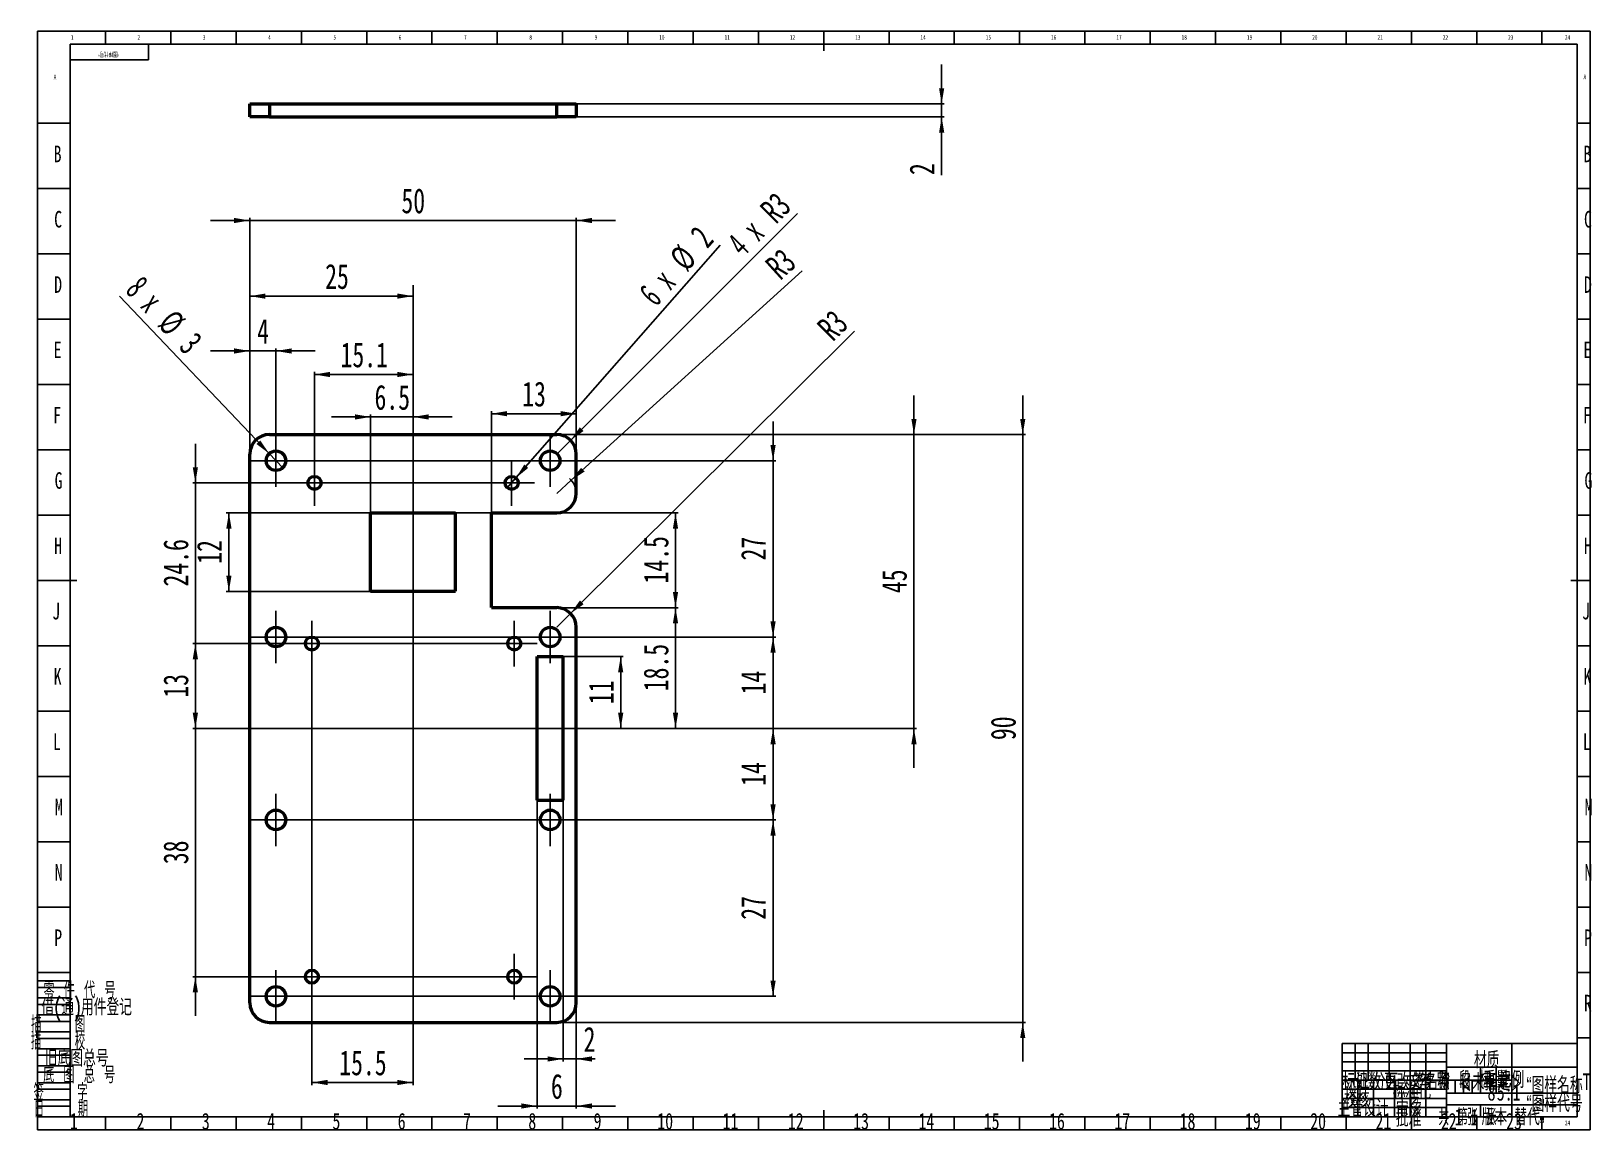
# Model space of a CAD drawing. Header units: millimetres. Extents: x -5 to 1190, y 0 to 841.
import ezdxf

# ---------------------------------------------------------------- set-up
doc = ezdxf.new("R2010")
doc.units = ezdxf.units.MM
for name, color, linetype in [('10', 7, 'Continuous'), ('5', 7, 'Continuous'), ('9', 7, 'Continuous'), ('SLD-0', 7, 'Continuous')]:
    doc.layers.add(name, color=color, linetype=linetype)
doc.styles.add('SLDTEXTSTYLE0', font='TXT', dxfattribs={"width": 0.7, "bigfont": 'bigfont'})
doc.styles.add('SLDTEXTSTYLE1', font='TXT', dxfattribs={"width": 0.6, "bigfont": 'bigfont'})
doc.styles.add('SLDTEXTSTYLE2', font='TXT', dxfattribs={"width": 0.614286, "bigfont": 'bigfont'})
doc.styles.add('SLDTEXTSTYLE3', font='TXT', dxfattribs={"width": 0.62, "bigfont": 'bigfont'})
doc.styles.add('SLDTEXTSTYLE4', font='TXT', dxfattribs={"width": 0.566667, "bigfont": 'bigfont'})
doc.styles.add('SLDTEXTSTYLE5', font='TXT', dxfattribs={"width": 0.7})
doc.styles.add('SLDTEXTSTYLE6', font='TXT', dxfattribs={"width": 0.633333})
doc.dimstyles.new('SLDDIMSTYLE0', dxfattribs={"dimtxt": 20.315039, "dimasz": 12, "dimexe": 0, "dimexo": 0.0625, "dimgap": 5.07876, "dimtad": 2, "dimdec": 1, "dimlfac": 0.2, "dimrnd": 1e-09, "dimzin": 12, "dimdsep": 46, "dimtxsty": 'SLDTEXTSTYLE5', "dimsah": 1, "dimcen": 0.09, "dimadec": 0, "dimazin": 3, "dimtfac": 1, "dimtdec": 1, "dimtmove": 0, "dimatfit": 0, "dimfxl": 0, "dimfrac": 2, "dimtolj": 1, "dimtzin": 12, "dimarcsym": 0})
doc.dimstyles.new('SLDDIMSTYLE1', dxfattribs={"dimtxt": 20.315039, "dimasz": 12, "dimexe": 0, "dimexo": 0.0625, "dimgap": 5.07876, "dimtad": 2, "dimdec": 1, "dimlfac": 0.2, "dimrnd": 1e-09, "dimzin": 12, "dimdsep": 46, "dimtxsty": 'SLDTEXTSTYLE5', "dimsah": 1, "dimcen": 0.09, "dimadec": 0, "dimazin": 3, "dimtfac": 1, "dimtdec": 1, "dimtofl": 0, "dimtmove": 0, "dimatfit": 3, "dimfxl": 0, "dimfrac": 2, "dimtolj": 1, "dimtzin": 12, "dimarcsym": 0})
doc.dimstyles.new('SLDDIMSTYLE2', dxfattribs={"dimtxt": 20.315039, "dimasz": 12, "dimexe": 0, "dimexo": 0.0625, "dimgap": 5.07876, "dimtad": 2, "dimdec": 1, "dimlfac": 0.2, "dimrnd": 1e-09, "dimzin": 12, "dimdsep": 46, "dimtxsty": 'SLDTEXTSTYLE5', "dimsah": 1, "dimcen": 0, "dimadec": 0, "dimazin": 3, "dimtfac": 1, "dimtdec": 1, "dimtofl": 0, "dimtmove": 0, "dimatfit": 3, "dimfxl": 0, "dimfrac": 2, "dimtolj": 1, "dimtzin": 12, "dimarcsym": 0})
doc.dimstyles.new('SLDDIMSTYLE3', dxfattribs={"dimtxt": 20.315039, "dimasz": 12, "dimexe": 0, "dimexo": 0.0625, "dimgap": 5.07876, "dimtad": 2, "dimdec": 1, "dimlfac": 0.2, "dimrnd": 1e-09, "dimzin": 12, "dimdsep": 46, "dimtxsty": 'SLDTEXTSTYLE5', "dimsah": 1, "dimcen": 0, "dimadec": 0, "dimazin": 3, "dimtfac": 1, "dimtdec": 1, "dimtofl": 0, "dimtmove": 0, "dimatfit": 3, "dimfxl": 0, "dimfrac": 2, "dimtolj": 1, "dimtzin": 12, "dimarcsym": 0})
doc.dimstyles.new('SLDDIMSTYLE4', dxfattribs={"dimtxt": 20.315039, "dimasz": 12, "dimexe": 0, "dimexo": 0.0625, "dimgap": 5.07876, "dimtad": 2, "dimdec": 1, "dimlfac": 0.2, "dimrnd": 1e-09, "dimzin": 12, "dimdsep": 46, "dimtxsty": 'SLDTEXTSTYLE5', "dimblk1": 'NONE', "dimsah": 1, "dimcen": 0, "dimadec": 0, "dimazin": 3, "dimtfac": 1, "dimtdec": 1, "dimtmove": 0, "dimatfit": 3, "dimldrblk": 'NONE', "dimfxl": 0, "dimfrac": 2, "dimtolj": 1, "dimtzin": 12, "dimarcsym": 0})

# ---------------------------------------------------------------- blocks, each defined once
blk = doc.blocks.new('SW_NOTE_0')
at = {"layer": '10', "color": 0, "char_height": 12.7, "attachment_point": 2, "style": 'SLDTEXTSTYLE0'}
for s, insert in [('材质', (16.7, 16.4)), ('<未指定>', (19.9, -0.6))]:
    blk.add_mtext(s, dxfattribs=dict(at, insert=insert))
blk = doc.blocks.new('SW_NOTE_0_1')
at = {"layer": '10', "color": 0, "char_height": 12.7, "attachment_point": 2, "style": 'SLDTEXTSTYLE0'}
for s, insert in [('“图样代号', (36.1, 16.4)), ('”', (26.5, -0.6))]:
    blk.add_mtext(s, dxfattribs=dict(at, insert=insert))
blk = doc.blocks.new('SW_NOTE_0_2')
at = {"layer": '10', "color": 0, "char_height": 12.7, "attachment_point": 2, "style": 'SLDTEXTSTYLE0'}
for s, insert in [('“图样名称', (36.1, 16.4)), ('”', (26.5, -0.6))]:
    blk.add_mtext(s, dxfattribs=dict(at, insert=insert))
blk = doc.blocks.new('_D')
at = {"layer": '10'}
for p, q in [((255, 545.7), (225, 545.7)), ((255, 472.2), (255, 547.7)), ((255, 545.7), (287.5, 545.7)), ((287.5, 545.7), (317.5, 545.7))]:
    blk.add_line(p, q, dxfattribs=at)
for points in [[(255, 545.7), (243, 547.7), (243, 543.7)], [(287.5, 545.7), (299.5, 543.7), (299.5, 547.7)]]:
    blk.add_solid(points, dxfattribs=at)
at = {"layer": '10', "insert": (258, 570.3), "char_height": 19.05, "attachment_point": 1, "style": 'SLDTEXTSTYLE5'}
blk.add_mtext('6.5', dxfattribs=at)
blk = doc.blocks.new('_D_1')
at = {"layer": '10'}
for p, q in [((162.5, 517.2), (162.5, 640.2)), ((162.5, 638.2), (287.5, 638.2))]:
    blk.add_line(p, q, dxfattribs=at)
for points in [[(162.5, 638.2), (174.5, 636.2), (174.5, 640.2)], [(287.5, 638.2), (275.5, 640.2), (275.5, 636.2)]]:
    blk.add_solid(points, dxfattribs=at)
at = {"layer": '10', "insert": (220.2, 662.8), "char_height": 19.05, "attachment_point": 1, "style": 'SLDTEXTSTYLE5'}
blk.add_mtext('25', dxfattribs=at)
blk = doc.blocks.new('_D_2')
at = {"layer": '10'}
for p, q in [((671.1, 532.2), (671.1, 562.2)), ((397.5, 532.2), (673.1, 532.2)), ((671.1, 307.2), (671.1, 532.2)), ((457.6, 307.2), (673.1, 307.2)), ((671.1, 307.2), (671.1, 277.2))]:
    blk.add_line(p, q, dxfattribs=at)
for points in [[(671.1, 532.2), (673.1, 544.2), (669.1, 544.2)], [(671.1, 307.2), (669.1, 295.2), (673.1, 295.2)]]:
    blk.add_solid(points, dxfattribs=at)
at = {"layer": '10', "insert": (646.5, 410.8), "char_height": 19.05, "attachment_point": 1, "rotation": 90, "style": 'SLDTEXTSTYLE5'}
blk.add_mtext('45', dxfattribs=at)
blk = doc.blocks.new('_D_3')
at = {"layer": '10'}
for p, q in [((402.5, 362.2), (448.5, 362.2)), ((446.5, 362.2), (446.5, 307.2))]:
    blk.add_line(p, q, dxfattribs=at)
for points in [[(446.5, 362.2), (444.5, 350.2), (448.5, 350.2)], [(446.5, 307.2), (448.5, 319.2), (444.5, 319.2)]]:
    blk.add_solid(points, dxfattribs=at)
at = {"layer": '10', "insert": (422, 325.8), "char_height": 19.05, "attachment_point": 1, "rotation": 90, "style": 'SLDTEXTSTYLE5'}
blk.add_mtext('11', dxfattribs=at)
blk = doc.blocks.new('_D_4')
at = {"layer": '10'}
for p, q in [((212, 512.7), (212, 580.2)), ((212, 578.2), (287.5, 578.2))]:
    blk.add_line(p, q, dxfattribs=at)
for points in [[(212, 578.2), (224, 576.2), (224, 580.2)], [(287.5, 578.2), (275.5, 580.2), (275.5, 576.2)]]:
    blk.add_solid(points, dxfattribs=at)
at = {"layer": '10', "insert": (232, 602.8), "char_height": 19.05, "attachment_point": 1, "style": 'SLDTEXTSTYLE5'}
blk.add_mtext('15.1', dxfattribs=at)
blk = doc.blocks.new('_D_5')
at = {"layer": '10'}
for p, q in [((210, 372.2), (210, 34.2)), ((287.5, 55.6), (287.5, 34.2)), ((210, 36.2), (287.5, 36.2))]:
    blk.add_line(p, q, dxfattribs=at)
for points in [[(210, 36.2), (222, 34.2), (222, 38.2)], [(287.5, 36.2), (275.5, 38.2), (275.5, 34.2)]]:
    blk.add_solid(points, dxfattribs=at)
at = {"layer": '10', "insert": (231, 60.8), "char_height": 19.05, "attachment_point": 1, "style": 'SLDTEXTSTYLE5'}
blk.add_mtext('15.5', dxfattribs=at)
blk = doc.blocks.new('_D_6')
at = {"layer": '10'}
for p, q in [((365, 372.2), (118.8, 372.2)), ((120.8, 372.2), (120.8, 307.2)), ((130.6, 307.2), (118.8, 307.2))]:
    blk.add_line(p, q, dxfattribs=at)
for points in [[(120.8, 372.2), (118.8, 360.2), (122.8, 360.2)], [(120.8, 307.2), (122.8, 319.2), (118.8, 319.2)]]:
    blk.add_solid(points, dxfattribs=at)
at = {"layer": '10', "insert": (96.3, 330.8), "char_height": 19.05, "attachment_point": 1, "rotation": 90, "style": 'SLDTEXTSTYLE5'}
blk.add_mtext('13', dxfattribs=at)
blk = doc.blocks.new('_D_7')
at = {"layer": '10'}
for p, q in [((120.8, 307.2), (120.8, 337.2)), ((130.6, 307.2), (118.8, 307.2)), ((120.8, 117.2), (120.8, 307.2)), ((365, 117.2), (118.8, 117.2)), ((120.8, 117.2), (120.8, 87.2))]:
    blk.add_line(p, q, dxfattribs=at)
for points in [[(120.8, 307.2), (122.8, 319.2), (118.8, 319.2)], [(120.8, 117.2), (118.8, 105.2), (122.8, 105.2)]]:
    blk.add_solid(points, dxfattribs=at)
at = {"layer": '10', "insert": (96.3, 203.3), "char_height": 19.05, "attachment_point": 1, "rotation": 90, "style": 'SLDTEXTSTYLE5'}
blk.add_mtext('38', dxfattribs=at)
blk = doc.blocks.new('_D_8')
at = {"layer": '10'}
for p, q in [((563.2, 377.2), (563.2, 407.2)), ((182.5, 377.2), (565.2, 377.2)), ((563.2, 377.2), (563.2, 307.2)), ((457.6, 307.2), (565.2, 307.2)), ((563.2, 307.2), (563.2, 277.2))]:
    blk.add_line(p, q, dxfattribs=at)
for points in [[(563.2, 377.2), (565.2, 389.2), (561.2, 389.2)], [(563.2, 307.2), (561.2, 295.2), (565.2, 295.2)]]:
    blk.add_solid(points, dxfattribs=at)
at = {"layer": '10', "insert": (538.6, 333.3), "char_height": 19.05, "attachment_point": 1, "rotation": 90, "style": 'SLDTEXTSTYLE5'}
blk.add_mtext('14', dxfattribs=at)
blk = doc.blocks.new('_D_9')
at = {"layer": '10'}
for p, q in [((457.6, 307.2), (565.2, 307.2)), ((563.2, 237.2), (563.2, 307.2)), ((182.5, 237.2), (565.2, 237.2))]:
    blk.add_line(p, q, dxfattribs=at)
for points in [[(563.2, 307.2), (561.2, 295.2), (565.2, 295.2)], [(563.2, 237.2), (565.2, 249.2), (561.2, 249.2)]]:
    blk.add_solid(points, dxfattribs=at)
at = {"layer": '10', "insert": (538.6, 263.3), "char_height": 19.05, "attachment_point": 1, "rotation": 90, "style": 'SLDTEXTSTYLE5'}
blk.add_mtext('14', dxfattribs=at)
blk = doc.blocks.new('_D_10')
at = {"layer": '10'}
for p, q in [((397.5, 399.7), (490.5, 399.7)), ((488.5, 307.2), (488.5, 399.7)), ((457.6, 307.2), (490.5, 307.2))]:
    blk.add_line(p, q, dxfattribs=at)
for points in [[(488.5, 399.7), (486.5, 387.7), (490.5, 387.7)], [(488.5, 307.2), (490.5, 319.2), (486.5, 319.2)]]:
    blk.add_solid(points, dxfattribs=at)
at = {"layer": '10', "insert": (464, 335.7), "char_height": 19.05, "attachment_point": 1, "rotation": 90, "style": 'SLDTEXTSTYLE5'}
blk.add_mtext('18.5', dxfattribs=at)
blk = doc.blocks.new('_D_11')
at = {"layer": '10'}
for p, q in [((162.5, 517.2), (162.5, 598.2)), ((182.5, 512.2), (182.5, 598.2)), ((162.5, 596.2), (132.5, 596.2)), ((162.5, 596.2), (182.5, 596.2)), ((182.5, 596.2), (212.5, 596.2))]:
    blk.add_line(p, q, dxfattribs=at)
for points in [[(162.5, 596.2), (150.5, 598.2), (150.5, 594.2)], [(182.5, 596.2), (194.5, 594.2), (194.5, 598.2)]]:
    blk.add_solid(points, dxfattribs=at)
at = {"layer": '10', "insert": (168.1, 620.8), "char_height": 19.1, "attachment_point": 1, "style": 'SLDTEXTSTYLE5'}
blk.add_mtext('4', dxfattribs=at)
blk = doc.blocks.new('_D_12')
at = {"layer": '10'}
for p, q in [((402.5, 252.2), (402.5, 52.2)), ((412.5, 97.2), (412.5, 52.2)), ((402.5, 54.2), (372.5, 54.2)), ((412.5, 54.2), (402.5, 54.2)), ((412.5, 54.2), (427, 54.2))]:
    blk.add_line(p, q, dxfattribs=at)
for points in [[(402.5, 54.2), (390.5, 56.2), (390.5, 52.2)], [(412.5, 54.2), (424.5, 52.2), (424.5, 56.2)]]:
    blk.add_solid(points, dxfattribs=at)
at = {"layer": '10', "insert": (418.1, 78.8), "char_height": 19.1, "attachment_point": 1, "style": 'SLDTEXTSTYLE5'}
blk.add_mtext('2', dxfattribs=at)
blk = doc.blocks.new('_D_13')
at = {"layer": '10'}
for q in [(581.8, 701.5), (397.5, 517.2)]:
    blk.add_line((408.1, 527.8), q, dxfattribs=at)
blk.add_solid([(408.1, 527.8), (418, 534.9), (415.2, 537.7)], dxfattribs=at)
at = {"layer": '10', "char_height": 19.05, "attachment_point": 1, "rotation": 45}
for s, insert, style in [('R3', (551.9, 706.3), 'SLDTEXTSTYLE5'), ('4 x', (526.7, 681.1), 'SLDTEXTSTYLE6')]:
    blk.add_mtext(s, dxfattribs=dict(at, insert=insert, style=style))
blk = doc.blocks.new('_D_14')
at = {"layer": '10'}
for p, q in [((382.5, 252.2), (382.5, 16.2)), ((412.5, 97.2), (412.5, 16.2)), ((382.5, 18.2), (352.5, 18.2)), ((382.5, 18.2), (412.5, 18.2)), ((412.5, 18.2), (442.5, 18.2))]:
    blk.add_line(p, q, dxfattribs=at)
for points in [[(382.5, 18.2), (370.5, 20.2), (370.5, 16.2)], [(412.5, 18.2), (424.5, 16.2), (424.5, 20.2)]]:
    blk.add_solid(points, dxfattribs=at)
at = {"layer": '10', "insert": (393.1, 42.8), "char_height": 19.1, "attachment_point": 1, "style": 'SLDTEXTSTYLE5'}
blk.add_mtext('6', dxfattribs=at)
blk = doc.blocks.new('_D_15')
at = {"layer": '10'}
for p, q in [((563.2, 512.2), (563.2, 542.2)), ((202.5, 512.2), (565.2, 512.2)), ((563.2, 377.2), (563.2, 512.2)), ((412.5, 377.2), (565.2, 377.2)), ((563.2, 377.2), (563.2, 347.2))]:
    blk.add_line(p, q, dxfattribs=at)
for points in [[(563.2, 512.2), (565.2, 524.2), (561.2, 524.2)], [(563.2, 377.2), (561.2, 365.2), (565.2, 365.2)]]:
    blk.add_solid(points, dxfattribs=at)
at = {"layer": '10', "insert": (538.6, 435.8), "char_height": 19.05, "attachment_point": 1, "rotation": 90, "style": 'SLDTEXTSTYLE5'}
blk.add_mtext('27', dxfattribs=at)
blk = doc.blocks.new('_D_16')
at = {"layer": '10'}
for p, q in [((120.8, 495.2), (120.8, 525.2)), ((345.5, 495.2), (118.8, 495.2)), ((120.8, 372.2), (120.8, 495.2)), ((347.5, 372.2), (118.8, 372.2)), ((120.8, 372.2), (120.8, 342.2))]:
    blk.add_line(p, q, dxfattribs=at)
for points in [[(120.8, 495.2), (122.8, 507.2), (118.8, 507.2)], [(120.8, 372.2), (118.8, 360.2), (122.8, 360.2)]]:
    blk.add_solid(points, dxfattribs=at)
at = {"layer": '10', "insert": (96.3, 415.9), "char_height": 19.05, "attachment_point": 1, "rotation": 90, "style": 'SLDTEXTSTYLE5'}
blk.add_mtext('24.6', dxfattribs=at)
blk = doc.blocks.new('_D_17')
at = {"layer": '10'}
for p, q in [((202.5, 237.2), (565.2, 237.2)), ((563.2, 102.2), (563.2, 237.2)), ((202.5, 102.2), (565.2, 102.2))]:
    blk.add_line(p, q, dxfattribs=at)
for points in [[(563.2, 237.2), (561.2, 225.2), (565.2, 225.2)], [(563.2, 102.2), (565.2, 114.2), (561.2, 114.2)]]:
    blk.add_solid(points, dxfattribs=at)
at = {"layer": '10', "insert": (538.6, 160.8), "char_height": 19.05, "attachment_point": 1, "rotation": 90, "style": 'SLDTEXTSTYLE5'}
blk.add_mtext('27', dxfattribs=at)
blk = doc.blocks.new('_D_18')
at = {"layer": '10'}
for p, q in [((754.4, 532.2), (754.4, 562.2)), ((397.5, 532.2), (756.4, 532.2)), ((754.4, 532.2), (754.4, 82.2)), ((397.5, 82.2), (756.4, 82.2)), ((754.4, 82.2), (754.4, 52.2))]:
    blk.add_line(p, q, dxfattribs=at)
for points in [[(754.4, 532.2), (756.4, 544.2), (752.4, 544.2)], [(754.4, 82.2), (752.4, 70.2), (756.4, 70.2)]]:
    blk.add_solid(points, dxfattribs=at)
at = {"layer": '10', "insert": (729.9, 298.3), "char_height": 19.05, "attachment_point": 1, "rotation": 90, "style": 'SLDTEXTSTYLE5'}
blk.add_mtext('90', dxfattribs=at)
blk = doc.blocks.new('_D_19')
at = {"layer": '10'}
for p, q in [((162.5, 696.1), (132.5, 696.1)), ((162.5, 517.2), (162.5, 698.1)), ((162.5, 696.1), (412.5, 696.1)), ((412.5, 517.2), (412.5, 698.1)), ((412.5, 696.1), (442.5, 696.1))]:
    blk.add_line(p, q, dxfattribs=at)
for points in [[(162.5, 696.1), (150.5, 698.1), (150.5, 694.1)], [(412.5, 696.1), (424.5, 694.1), (424.5, 698.1)]]:
    blk.add_solid(points, dxfattribs=at)
at = {"layer": '10', "insert": (278.6, 720.7), "char_height": 19.05, "attachment_point": 1, "style": 'SLDTEXTSTYLE5'}
blk.add_mtext('50', dxfattribs=at)
blk = doc.blocks.new('_D_20')
at = {"layer": '10'}
for p, q in [((347.5, 472.2), (347.5, 550.2)), ((412.5, 517.2), (412.5, 550.2)), ((347.5, 548.2), (412.5, 548.2))]:
    blk.add_line(p, q, dxfattribs=at)
for points in [[(347.5, 548.2), (359.5, 546.2), (359.5, 550.2)], [(412.5, 548.2), (400.5, 550.2), (400.5, 546.2)]]:
    blk.add_solid(points, dxfattribs=at)
at = {"layer": '10', "insert": (371.1, 572.8), "char_height": 19.05, "attachment_point": 1, "style": 'SLDTEXTSTYLE5'}
blk.add_mtext('13', dxfattribs=at)
blk = doc.blocks.new('_D_21')
at = {"layer": '10'}
for p, q in [((320, 472.2), (490.5, 472.2)), ((488.5, 399.7), (488.5, 472.2)), ((397.5, 399.7), (490.5, 399.7))]:
    blk.add_line(p, q, dxfattribs=at)
for points in [[(488.5, 472.2), (486.5, 460.2), (490.5, 460.2)], [(488.5, 399.7), (490.5, 411.7), (486.5, 411.7)]]:
    blk.add_solid(points, dxfattribs=at)
at = {"layer": '10', "insert": (464, 418.2), "char_height": 19.05, "attachment_point": 1, "rotation": 90, "style": 'SLDTEXTSTYLE5'}
blk.add_mtext('14.5', dxfattribs=at)
blk = doc.blocks.new('_D_22')
at = {"layer": '10'}
for p, q in [((255, 472.2), (144.5, 472.2)), ((146.5, 472.2), (146.5, 412.2)), ((255, 412.2), (144.5, 412.2))]:
    blk.add_line(p, q, dxfattribs=at)
for points in [[(146.5, 472.2), (144.5, 460.2), (148.5, 460.2)], [(146.5, 412.2), (148.5, 424.2), (144.5, 424.2)]]:
    blk.add_solid(points, dxfattribs=at)
at = {"layer": '10', "insert": (122, 433.3), "char_height": 19.05, "attachment_point": 1, "rotation": 90, "style": 'SLDTEXTSTYLE5'}
blk.add_mtext('12', dxfattribs=at)
blk = doc.blocks.new('_D_23')
at = {"layer": '10'}
for q in [(625.5, 611.4), (397.5, 384.7)]:
    blk.add_line((408.2, 395.3), q, dxfattribs=at)
blk.add_solid([(408.2, 395.3), (418.1, 402.3), (415.3, 405.2)], dxfattribs=at)
at = {"layer": '10', "insert": (595.6, 616.3), "char_height": 19.05, "attachment_point": 1, "rotation": 44.8324, "style": 'SLDTEXTSTYLE5'}
blk.add_mtext('R3', dxfattribs=at)
blk = doc.blocks.new('_D_24')
at = {"layer": '10'}
for q in [(585.5, 657.6), (397.5, 487.2)]:
    blk.add_line((408.6, 497.3), q, dxfattribs=at)
blk.add_arc((397.5, 487.2), 15, 0, 49.784, dxfattribs=at)
blk.add_solid([(408.6, 497.3), (418.9, 503.9), (416.2, 506.8)], dxfattribs=at)
at = {"layer": '10', "insert": (555.9, 663.9), "char_height": 19.05, "attachment_point": 1, "rotation": 42.1894, "style": 'SLDTEXTSTYLE5'}
blk.add_mtext('R3', dxfattribs=at)
blk = doc.blocks.new('_D_25')
at = {"layer": '10'}
for q in [(62.6, 638.2), (187.7, 506.8)]:
    blk.add_line((177.4, 517.6), q, dxfattribs=at)
blk.add_solid([(177.4, 517.6), (170.5, 527.7), (167.6, 525)], dxfattribs=at)
at = {"layer": '10', "attachment_point": 1, "rotation": 313.5829}
for s, insert, char_height, style in [('8 x', (80.3, 655.1), 19.05, 'SLDTEXTSTYLE6'), ('%%c', (104.9, 629.3), 19.05, 'SLDTEXTSTYLE5'), ('3', (121.3, 612), 19.1, 'SLDTEXTSTYLE5')]:
    blk.add_mtext(s, dxfattribs=dict(at, insert=insert, char_height=char_height, style=style))
blk = doc.blocks.new('_None')
blk = doc.blocks.new('_D_26')
at = {"layer": '10'}
for q in [(522.7, 677.2), (359.7, 491.5)]:
    blk.add_line((366.3, 499), q, dxfattribs=at)
blk.add_solid([(366.3, 499), (375.7, 506.7), (372.7, 509.3)], dxfattribs=at)
at = {"layer": '10', "attachment_point": 1, "rotation": 48.7291}
for s, insert, char_height, style in [('2', (498.4, 686.6), 19.1, 'SLDTEXTSTYLE5'), ('%%c', (482.6, 668.7), 19.05, 'SLDTEXTSTYLE5'), ('6 x', (459.2, 642), 19.05, 'SLDTEXTSTYLE6')]:
    blk.add_mtext(s, dxfattribs=dict(at, insert=insert, char_height=char_height, style=style))
blk = doc.blocks.new('SW_CENTERMARKSYMBOL_0')
at = {"layer": '10', "color": 0}
for p, q in [((0, 12.5), (0, 17.5)), ((0, 0), (0, 12.5)), ((-12.5, 0), (-17.5, 0)), ((0, 0), (-12.5, 0)), ((0, 0), (0, -12.5)), ((0, 0), (12.5, 0)), ((12.5, 0), (17.5, 0)), ((0, -12.5), (0, -17.5))]:
    blk.add_line(p, q, dxfattribs=at)
blk = doc.blocks.new('SW_CENTERMARKSYMBOL_1')
at = {"layer": '10', "color": 0}
for p, q in [((0, 12.5), (0, 17.5)), ((0, 0), (0, 12.5)), ((-12.5, 0), (-17.5, 0)), ((0, 0), (-12.5, 0)), ((0, 0), (0, -12.5)), ((0, 0), (12.5, 0)), ((12.5, 0), (17.5, 0)), ((0, -12.5), (0, -17.5))]:
    blk.add_line(p, q, dxfattribs=at)
blk = doc.blocks.new('SW_CENTERMARKSYMBOL_2')
at = {"layer": '10', "color": 0}
for p, q in [((0, 12.5), (0, 17.5)), ((0, 0), (0, 12.5)), ((-12.5, 0), (-17.5, 0)), ((0, 0), (-12.5, 0)), ((0, 0), (0, -12.5)), ((0, 0), (12.5, 0)), ((12.5, 0), (17.5, 0)), ((0, -12.5), (0, -17.5))]:
    blk.add_line(p, q, dxfattribs=at)
blk = doc.blocks.new('SW_CENTERMARKSYMBOL_3')
at = {"layer": '10', "color": 0}
for p, q in [((0, 12.5), (0, 17.5)), ((0, 0), (0, 12.5)), ((-12.5, 0), (-17.5, 0)), ((0, 0), (-12.5, 0)), ((0, 0), (0, -12.5)), ((0, 0), (12.5, 0)), ((12.5, 0), (17.5, 0)), ((0, -12.5), (0, -17.5))]:
    blk.add_line(p, q, dxfattribs=at)
blk = doc.blocks.new('SW_CENTERMARKSYMBOL_4')
at = {"layer": '10', "color": 0}
for p, q in [((0, 12.5), (0, 17.5)), ((0, 0), (0, 12.5)), ((-12.5, 0), (-17.5, 0)), ((0, 0), (-12.5, 0)), ((0, 0), (0, -12.5)), ((0, 0), (12.5, 0)), ((12.5, 0), (17.5, 0)), ((0, -12.5), (0, -17.5))]:
    blk.add_line(p, q, dxfattribs=at)
blk = doc.blocks.new('SW_CENTERMARKSYMBOL_5')
at = {"layer": '10', "color": 0}
for p, q in [((0, 12.5), (0, 17.5)), ((0, 0), (0, 12.5)), ((-12.5, 0), (-17.5, 0)), ((0, 0), (-12.5, 0)), ((0, 0), (0, -12.5)), ((0, 0), (12.5, 0)), ((12.5, 0), (17.5, 0)), ((0, -12.5), (0, -17.5))]:
    blk.add_line(p, q, dxfattribs=at)
blk = doc.blocks.new('SW_CENTERMARKSYMBOL_6')
at = {"layer": '10', "color": 0}
for p, q in [((0, 12.5), (0, 20)), ((0, 0), (0, 12.5)), ((-12.5, 0), (-20, 0)), ((0, 0), (-12.5, 0)), ((0, 0), (0, -12.5)), ((0, 0), (12.5, 0)), ((12.5, 0), (20, 0)), ((0, -12.5), (0, -20))]:
    blk.add_line(p, q, dxfattribs=at)
blk = doc.blocks.new('SW_CENTERMARKSYMBOL_7')
at = {"layer": '10', "color": 0}
for p, q in [((0, 12.5), (0, 20)), ((0, 0), (0, 12.5)), ((-12.5, 0), (-20, 0)), ((0, 0), (-12.5, 0)), ((0, 0), (0, -12.5)), ((0, 0), (12.5, 0)), ((12.5, 0), (20, 0)), ((0, -12.5), (0, -20))]:
    blk.add_line(p, q, dxfattribs=at)
blk = doc.blocks.new('SW_CENTERMARKSYMBOL_8')
at = {"layer": '10', "color": 0}
for p, q in [((0, 12.5), (0, 20)), ((0, 0), (0, 12.5)), ((-12.5, 0), (-20, 0)), ((0, 0), (-12.5, 0)), ((0, 0), (0, -12.5)), ((0, 0), (12.5, 0)), ((12.5, 0), (20, 0)), ((0, -12.5), (0, -20))]:
    blk.add_line(p, q, dxfattribs=at)
blk = doc.blocks.new('SW_CENTERMARKSYMBOL_9')
at = {"layer": '10', "color": 0}
for p, q in [((0, 12.5), (0, 20)), ((0, 0), (0, 12.5)), ((-12.5, 0), (-20, 0)), ((0, 0), (-12.5, 0)), ((0, 0), (0, -12.5)), ((0, 0), (12.5, 0)), ((12.5, 0), (20, 0)), ((0, -12.5), (0, -20))]:
    blk.add_line(p, q, dxfattribs=at)
blk = doc.blocks.new('SW_CENTERMARKSYMBOL_10')
at = {"layer": '10', "color": 0}
for p, q in [((0, 12.5), (0, 20)), ((0, 0), (0, 12.5)), ((-12.5, 0), (-20, 0)), ((0, 0), (-12.5, 0)), ((0, 0), (0, -12.5)), ((0, 0), (12.5, 0)), ((12.5, 0), (20, 0)), ((0, -12.5), (0, -20))]:
    blk.add_line(p, q, dxfattribs=at)
blk = doc.blocks.new('SW_CENTERMARKSYMBOL_11')
at = {"layer": '10', "color": 0}
for p, q in [((0, 12.5), (0, 20)), ((0, 0), (0, 12.5)), ((-12.5, 0), (-20, 0)), ((0, 0), (-12.5, 0)), ((0, 0), (0, -12.5)), ((0, 0), (12.5, 0)), ((12.5, 0), (20, 0)), ((0, -12.5), (0, -20))]:
    blk.add_line(p, q, dxfattribs=at)
blk = doc.blocks.new('SW_CENTERMARKSYMBOL_12')
at = {"layer": '10', "color": 0}
for p, q in [((0, 12.5), (0, 20)), ((0, 0), (0, 12.5)), ((-12.5, 0), (-20, 0)), ((0, 0), (-12.5, 0)), ((0, 0), (0, -12.5)), ((0, 0), (12.5, 0)), ((12.5, 0), (20, 0)), ((0, -12.5), (0, -20))]:
    blk.add_line(p, q, dxfattribs=at)
blk = doc.blocks.new('SW_CENTERMARKSYMBOL_13')
at = {"layer": '10', "color": 0}
for p, q in [((0, 12.5), (0, 20)), ((0, 0), (0, 12.5)), ((-12.5, 0), (-20, 0)), ((0, 0), (-12.5, 0)), ((0, 0), (0, -12.5)), ((0, 0), (12.5, 0)), ((12.5, 0), (20, 0)), ((0, -12.5), (0, -20))]:
    blk.add_line(p, q, dxfattribs=at)
blk = doc.blocks.new('_D_27')
at = {"layer": '10'}
for p, q in [((692.3, 785.4), (692.3, 815.4)), ((412.5, 785.4), (694.3, 785.4)), ((692.3, 785.4), (692.3, 775.4)), ((412.5, 775.4), (694.3, 775.4)), ((692.3, 775.4), (692.3, 730.9))]:
    blk.add_line(p, q, dxfattribs=at)
for points in [[(692.3, 785.4), (694.3, 797.4), (690.3, 797.4)], [(692.3, 775.4), (690.3, 763.4), (694.3, 763.4)]]:
    blk.add_solid(points, dxfattribs=at)
at = {"layer": '10', "insert": (667.7, 730.9), "char_height": 19.1, "attachment_point": 1, "rotation": 90, "style": 'SLDTEXTSTYLE5'}
blk.add_mtext('2', dxfattribs=at)

msp = doc.modelspace()

# ---------------------------------------------------------------- linework, layer by layer
at = {"color": 7, "linetype": 'Continuous', "lineweight": 50}
for p, q in [((162.5, 775.36), (162.5, 785.36)), ((162.5, 785.36), (177.5, 785.36)), ((177.5, 785.36), (177.5, 775.36)), ((177.5, 785.36), (397.5, 785.36)), ((397.5, 775.36), (397.5, 785.36)), ((397.5, 785.36), (412.5, 785.36)), ((412.5, 785.36), (412.5, 775.36)), ((177.5, 775.36), (162.5, 775.36)), ((177.5, 775.36), (397.5, 775.36)), ((412.5, 775.36), (397.5, 775.36)), ((177.52, 532.21), (397.52, 532.21)), ((162.52, 97.21), (162.52, 517.21)), ((412.52, 487.21), (412.52, 517.21)), ((255.02, 472.21), (320.02, 472.21)), ((255.02, 412.21), (255.02, 472.21)), ((320.02, 412.21), (320.02, 472.21)), ((347.52, 472.21), (397.52, 472.21)), ((347.52, 399.71), (347.52, 472.21)), ((255.02, 412.21), (320.02, 412.21)), ((347.52, 399.71), (397.52, 399.71)), ((412.52, 97.21), (412.52, 384.71)), ((382.52, 362.21), (402.52, 362.21)), ((382.52, 252.21), (382.52, 362.21)), ((402.52, 252.21), (402.52, 362.21)), ((382.52, 252.21), (402.52, 252.21)), ((177.52, 82.21), (397.52, 82.21))]:
    msp.add_line(p, q, dxfattribs=at)
for centre, radius in [((182.52, 512.21), 7.5), ((392.52, 512.21), 7.5), ((212.02, 495.21), 5), ((363.02, 495.21), 5), ((182.52, 377.21), 7.5), ((392.52, 377.21), 7.5), ((210.02, 372.21), 5), ((365.02, 372.21), 5), ((182.52, 237.21), 7.5), ((392.52, 237.21), 7.5), ((210.02, 117.21), 5), ((365.02, 117.21), 5), ((182.52, 102.21), 7.5), ((392.52, 102.21), 7.5)]:
    msp.add_circle(centre, radius, dxfattribs=at)
for centre, start, end in [((177.52, 517.21), 90, 180), ((397.52, 517.21), 0, 90), ((397.52, 487.21), 270, 0), ((397.52, 384.71), 0, 90), ((177.52, 97.21), 180, 270), ((397.52, 97.21), 270, 0)]:
    msp.add_arc(centre, 15, start, end, dxfattribs=at)
at = {"layer": '10'}
for p, q in [((287.52, 55.64), (287.52, 646.53)), ((162.52, 307.21), (130.63, 307.21)), ((130.63, 307.21), (457.64, 307.21))]:
    msp.add_line(p, q, dxfattribs=at)
at = {"layer": '5', "color": 7}
for p, q in [((1189, 841), (0, 841)), ((0, 841), (0, 0)), ((1189, 0), (1189, 841)), ((0, 114), (25, 114)), ((0, 109), (25, 109)), ((0, 101), (25, 101)), ((0, 96), (25, 96)), ((0, 88), (25, 88)), ((0, 83), (25, 83)), ((0, 75), (25, 75)), ((0, 70), (25, 70)), ((0, 62), (25, 62)), ((0, 57), (25, 57)), ((0, 49), (25, 49)), ((999, 59), (1079, 59)), ((999, 52), (1079, 52)), ((0, 44), (25, 44)), ((0, 36), (25, 36)), ((1085.5, 38), (1085.5, 28)), ((1092, 38), (1092, 28)), ((1098.5, 38), (1098.5, 28)), ((0, 31), (25, 31)), ((0, 23), (25, 23)), ((0, 18), (25, 18)), ((0, 0), (1189, 0))]:
    msp.add_line(p, q, dxfattribs=at)
at = {"layer": '5'}
for p, q in [((52, 841), (52, 831.05)), ((102, 841), (102, 831.05)), ((152, 841), (152, 831.05)), ((202, 841), (202, 831.05)), ((252, 841), (252, 831.05)), ((302, 841), (302, 831.05)), ((352, 841), (352, 831.05)), ((402, 841), (402, 831.05)), ((452, 841), (452, 831.05)), ((502, 841), (502, 831.05)), ((552, 841), (552, 831.05)), ((652, 841), (652, 831.05)), ((702, 841), (702, 831.05)), ((752, 841), (752, 831.05)), ((802, 841), (802, 831.05)), ((852, 841), (852, 831.05)), ((902, 841), (902, 831.05)), ((952, 841), (952, 831.05)), ((1002, 841), (1002, 831.05)), ((1052, 841), (1052, 831.05)), ((1102, 841), (1102, 831.05)), ((1152, 841), (1152, 831.05)), ((0, 770.5), (25, 770.5)), ((1189, 770.5), (1179, 770.5)), ((0, 720.5), (25, 720.5)), ((1189, 720.5), (1179, 720.5)), ((0, 670.5), (25, 670.5)), ((1189, 670.5), (1179, 670.5)), ((0, 620.5), (25, 620.5)), ((1189, 620.5), (1179, 620.5)), ((0, 570.5), (25, 570.5)), ((1189, 570.5), (1179, 570.5)), ((0, 520.5), (25, 520.5)), ((1189, 520.5), (1179, 520.5)), ((0, 470.5), (25, 470.5)), ((1189, 470.5), (1179, 470.5)), ((0, 370.5), (25, 370.5)), ((1189, 370.5), (1179, 370.5)), ((0, 320.5), (25, 320.5)), ((1189, 320.5), (1179, 320.5)), ((0, 270.5), (25, 270.5)), ((1189, 270.5), (1179, 270.5)), ((0, 220.5), (25, 220.5)), ((1189, 220.5), (1179, 220.5)), ((0, 170.5), (25, 170.5)), ((1189, 170.5), (1179, 170.5)), ((0, 120.5), (25, 120.5)), ((1189, 120.5), (1179, 120.5)), ((1189, 70.5), (1179, 70.5)), ((52, 0), (52, 10)), ((102, 0), (102, 10)), ((152, 0), (152, 10)), ((202, 0), (202, 10)), ((252, 0), (252, 10)), ((302, 0), (302, 10)), ((352, 0), (352, 10)), ((402, 0), (402, 10)), ((452, 0), (452, 10)), ((502, 0), (502, 10)), ((552, 0), (552, 10)), ((652, 0), (652, 10)), ((702, 0), (702, 10)), ((752, 0), (752, 10)), ((802, 0), (802, 10)), ((852, 0), (852, 10)), ((902, 0), (902, 10)), ((952, 0), (952, 10)), ((1002, 0), (1002, 10)), ((1052, 0), (1052, 10)), ((1102, 0), (1102, 10)), ((1152, 0), (1152, 10))]:
    msp.add_line(p, q, dxfattribs=at)
at = {"layer": '5', "lineweight": 25}
for p, q in [((602, 841), (602, 826)), ((0, 420.5), (30, 420.5)), ((1189, 420.5), (1174, 420.5)), ((602, 0), (602, 15)), ((1105, 18.98), (1105, 10))]:
    msp.add_line(p, q, dxfattribs=at)
at = {"layer": '5', "color": 7, "lineweight": 25}
for p, q in [((1179, 831.05), (25, 831.05)), ((25, 831.05), (25, 10)), ((85, 819), (85, 831)), ((1179, 10), (1179, 831.05)), ((25, 819), (85, 819)), ((999, 66), (1179, 66)), ((999, 66), (999, 10)), ((1009, 66), (1009, 38)), ((1019, 66), (1019, 38)), ((1035, 66), (1035, 38)), ((1051, 66), (1051, 10)), ((1063, 66), (1063, 10)), ((1079, 66), (1079, 10)), ((1129, 66), (1129, 38)), ((1079, 48), (1179, 48)), ((1105, 48), (1105, 28)), ((1117, 48), (1117, 28)), ((999, 45), (1079, 45)), ((999, 38), (1129, 38)), ((1011, 38), (1011, 10)), ((1023, 38), (1023, 10)), ((1039, 38), (1039, 10)), ((1129, 38), (1129, 10)), ((999, 31), (1079, 31)), ((999, 24), (1079, 24)), ((1079, 28), (1179, 28)), ((999, 17), (1079, 17)), ((1079.01, 18.98), (1179, 18.98)), ((0, 10), (1179, 10))]:
    msp.add_line(p, q, dxfattribs=at)

# ---------------------------------------------------------------- block references
at = {"layer": '10'}
for name, p in [('SW_CENTERMARKSYMBOL_11', (182.52, 512.21)), ('SW_CENTERMARKSYMBOL_10', (392.52, 512.21)), ('SW_CENTERMARKSYMBOL_4', (212.02, 495.21)), ('SW_CENTERMARKSYMBOL_1', (363.02, 495.21)), ('SW_CENTERMARKSYMBOL_12', (182.52, 377.21)), ('SW_CENTERMARKSYMBOL_8', (392.52, 377.21)), ('SW_CENTERMARKSYMBOL_0', (210.02, 372.21)), ('SW_CENTERMARKSYMBOL_5', (365.02, 372.21)), ('SW_CENTERMARKSYMBOL_13', (182.52, 237.21)), ('SW_CENTERMARKSYMBOL_9', (392.52, 237.21)), ('SW_CENTERMARKSYMBOL_2', (210.02, 117.21)), ('SW_CENTERMARKSYMBOL_3', (365.02, 117.21)), ('SW_CENTERMARKSYMBOL_6', (182.52, 102.21)), ('SW_CENTERMARKSYMBOL_7', (392.52, 102.21)), ('SW_NOTE_0', (1092.98, 43.41)), ('SW_NOTE_0_2', (1125.58, 24.07)), ('SW_NOTE_0_1', (1125.59, 9.92))]:
    msp.add_blockref(name, p, dxfattribs=at)

# ---------------------------------------------------------------- texts
for s, insert, char_height, attachment_point, style in [('1', (26.54, 838.02), 3.5, 2, 'SLDTEXTSTYLE5'), ('2', (77.54, 838.02), 3.5, 2, 'SLDTEXTSTYLE5'), ('3', (127.54, 838.02), 3.5, 2, 'SLDTEXTSTYLE5'), ('4', (177.54, 838.02), 3.5, 2, 'SLDTEXTSTYLE5'), ('5', (227.54, 838.02), 3.5, 2, 'SLDTEXTSTYLE5'), ('6', (277.55, 838.02), 3.5, 2, 'SLDTEXTSTYLE5'), ('7', (327.55, 838.02), 3.5, 2, 'SLDTEXTSTYLE5'), ('8', (377.55, 838.02), 3.5, 2, 'SLDTEXTSTYLE5'), ('9', (427.55, 838.02), 3.5, 2, 'SLDTEXTSTYLE5'), ('10', (478.09, 838.02), 3.5, 2, 'SLDTEXTSTYLE5'), ('11', (528.09, 838.02), 3.5, 2, 'SLDTEXTSTYLE5'), ('12', (578.09, 838.02), 3.5, 2, 'SLDTEXTSTYLE5'), ('13', (628.09, 838.02), 3.5, 2, 'SLDTEXTSTYLE5'), ('14', (678.09, 838.02), 3.5, 2, 'SLDTEXTSTYLE5'), ('15', (728.09, 838.02), 3.5, 2, 'SLDTEXTSTYLE5'), ('16', (778.09, 838.02), 3.5, 2, 'SLDTEXTSTYLE5'), ('17', (828.09, 838.02), 3.5, 2, 'SLDTEXTSTYLE5'), ('18', (878.09, 838.02), 3.5, 2, 'SLDTEXTSTYLE5'), ('19', (928.09, 838.02), 3.5, 2, 'SLDTEXTSTYLE5'), ('20', (978.09, 838.02), 3.5, 2, 'SLDTEXTSTYLE5'), ('21', (1028.09, 838.02), 3.5, 2, 'SLDTEXTSTYLE5'), ('22', (1078.09, 838.02), 3.5, 2, 'SLDTEXTSTYLE5'), ('23', (1128.09, 838.02), 3.5, 2, 'SLDTEXTSTYLE5'), ('24', (1171.59, 838.02), 3.5, 2, 'SLDTEXTSTYLE5'), ('A', (13.32, 807.77), 3.5, 2, 'SLDTEXTSTYLE5'), ('A', (1184.82, 807.77), 3.5, 2, 'SLDTEXTSTYLE5'), ('B', (15.29, 753.41), 12.7, 2, 'SLDTEXTSTYLE5'), ('B', (1186.79, 753.41), 12.7, 2, 'SLDTEXTSTYLE5'), ('C', (15.69, 703.41), 12.7, 2, 'SLDTEXTSTYLE5'), ('C', (1187.19, 703.41), 12.7, 2, 'SLDTEXTSTYLE5'), ('D', (15.69, 653.41), 12.7, 2, 'SLDTEXTSTYLE5'), ('D', (1187.19, 653.41), 12.7, 2, 'SLDTEXTSTYLE5'), ('E', (15.29, 603.41), 12.7, 2, 'SLDTEXTSTYLE5'), ('E', (1186.79, 603.41), 12.7, 2, 'SLDTEXTSTYLE5'), ('F', (14.95, 553.41), 12.7, 2, 'SLDTEXTSTYLE5'), ('F', (1186.45, 553.41), 12.7, 2, 'SLDTEXTSTYLE5'), ('G', (16.09, 503.41), 12.7, 2, 'SLDTEXTSTYLE5'), ('G', (1187.59, 503.41), 12.7, 2, 'SLDTEXTSTYLE5'), ('H', (15.69, 453.41), 12.7, 2, 'SLDTEXTSTYLE5'), ('H', (1187.19, 453.41), 12.7, 2, 'SLDTEXTSTYLE5'), ('J', (14.21, 403.41), 12.7, 2, 'SLDTEXTSTYLE5'), ('J', (1185.71, 403.41), 12.7, 2, 'SLDTEXTSTYLE5'), ('K', (15.29, 353.41), 12.7, 2, 'SLDTEXTSTYLE5'), ('K', (1186.79, 353.41), 12.7, 2, 'SLDTEXTSTYLE5'), ('L', (14.82, 303.41), 12.7, 2, 'SLDTEXTSTYLE5'), ('L', (1186.32, 303.41), 12.7, 2, 'SLDTEXTSTYLE5'), ('M', (16.28, 253.41), 12.7, 2, 'SLDTEXTSTYLE5'), ('M', (1187.78, 253.41), 12.7, 2, 'SLDTEXTSTYLE5'), ('N', (16.15, 203.41), 12.7, 2, 'SLDTEXTSTYLE5'), ('N', (1187.65, 203.41), 12.7, 2, 'SLDTEXTSTYLE5'), ('P', (15.77, 153.41), 12.7, 2, 'SLDTEXTSTYLE5'), ('P', (1187.27, 153.41), 12.7, 2, 'SLDTEXTSTYLE5'), ('R', (1187.19, 103.36), 12.7, 2, 'SLDTEXTSTYLE5'), ('T', (1186.2, 43.16), 12.7, 2, 'SLDTEXTSTYLE5'), ('主管设计', (1015.06, 22.76), 12.7, 2, 'SLDTEXTSTYLE0'), ('校核', (1010.24, 29.78), 12.7, 2, 'SLDTEXTSTYLE0'), ('8', (1113.37, 35.08), 12.7, 2, 'SLDTEXTSTYLE5'), ('1', (27.8, 12.91), 12.7, 2, 'SLDTEXTSTYLE5'), ('2', (78.8, 12.91), 12.7, 2, 'SLDTEXTSTYLE5'), ('3', (128.8, 12.91), 12.7, 2, 'SLDTEXTSTYLE5'), ('4', (178.8, 12.91), 12.7, 2, 'SLDTEXTSTYLE5'), ('5', (228.8, 12.91), 12.7, 2, 'SLDTEXTSTYLE5'), ('6', (278.8, 12.91), 12.7, 2, 'SLDTEXTSTYLE5'), ('7', (328.8, 12.91), 12.7, 2, 'SLDTEXTSTYLE5'), ('8', (378.8, 12.91), 12.7, 2, 'SLDTEXTSTYLE5'), ('9', (428.8, 12.91), 12.7, 2, 'SLDTEXTSTYLE5'), ('10', (480.6, 12.91), 12.7, 2, 'SLDTEXTSTYLE5'), ('11', (530.6, 12.91), 12.7, 2, 'SLDTEXTSTYLE5'), ('12', (580.6, 12.91), 12.7, 2, 'SLDTEXTSTYLE5'), ('13', (630.6, 12.91), 12.7, 2, 'SLDTEXTSTYLE5'), ('14', (680.6, 12.91), 12.7, 2, 'SLDTEXTSTYLE5'), ('15', (730.6, 12.91), 12.7, 2, 'SLDTEXTSTYLE5'), ('16', (780.6, 12.91), 12.7, 2, 'SLDTEXTSTYLE5'), ('17', (830.6, 12.91), 12.7, 2, 'SLDTEXTSTYLE5'), ('18', (880.6, 12.91), 12.7, 2, 'SLDTEXTSTYLE5'), ('19', (930.6, 12.91), 12.7, 2, 'SLDTEXTSTYLE5'), ('20', (980.6, 12.91), 12.7, 2, 'SLDTEXTSTYLE5'), ('21', (1030.6, 12.91), 12.7, 2, 'SLDTEXTSTYLE5'), ('22', (1080.6, 12.91), 12.7, 2, 'SLDTEXTSTYLE5'), ('1', (1085.11, 16.11), 12.7, 1, 'SLDTEXTSTYLE5'), ('1', (1097.14, 16.11), 12.7, 1, 'SLDTEXTSTYLE5'), ('23', (1130.6, 12.91), 12.7, 2, 'SLDTEXTSTYLE5'), ('24', (1171.59, 7.02), 3.5, 2, 'SLDTEXTSTYLE5')]:
    msp.add_mtext(s, dxfattribs=dict(at, insert=insert, char_height=char_height, attachment_point=attachment_point, style=style))
at = {"layer": '10', "color": 7, "insert": (1115.59, 16.11), "char_height": 12.7, "attachment_point": 2, "style": 'SLDTEXTSTYLE0'}
msp.add_mtext('版本', dxfattribs=at)
at = {"layer": '9', "color": 7, "char_height": 12.7}
for s, insert, attachment_point, style in [('零 件 代 号', (4.48, 113.29), 1, 'SLDTEXTSTYLE2'), ('借(通)用件登记', (2.93, 100.2), 1, 'SLDTEXTSTYLE0'), ('描    图', (15.75, 87.1), 2, 'SLDTEXTSTYLE4'), ('描    校', (15.63, 74.06), 2, 'SLDTEXTSTYLE4'), ('旧底图总号', (5.46, 61.13), 1, 'SLDTEXTSTYLE0'), ('底 图 总 号', (4.21, 48.36), 1, 'SLDTEXTSTYLE2'), ('签    字', (17.58, 35.12), 2, 'SLDTEXTSTYLE4'), ('标记', (1009.02, 43.23), 2, 'SLDTEXTSTYLE0'), ('设计', (1010.44, 36.69), 2, 'SLDTEXTSTYLE0'), ('处数', (1018.99, 43.23), 2, 'SLDTEXTSTYLE0'), ('分区', (1032.2, 43.23), 2, 'SLDTEXTSTYLE0'), ('更改文件号', (1055.61, 43.23), 2, 'SLDTEXTSTYLE0'), ('标准化', (1052.41, 36.28), 2, 'SLDTEXTSTYLE0'), ('签名', (1062.43, 43.23), 2, 'SLDTEXTSTYLE0'), ('年 月 日', (1078.12, 43.23), 2, 'SLDTEXTSTYLE3'), ('阶 段 标 记', (1100.58, 44.74), 2, 'SLDTEXTSTYLE2'), ('重量', (1116.69, 44.74), 2, 'SLDTEXTSTYLE0'), ('比例', (1128.6, 44.74), 2, 'SLDTEXTSTYLE0'), ('工艺', (1049.96, 29.16), 2, 'SLDTEXTSTYLE0'), ('日    期', (17.88, 22.16), 2, 'SLDTEXTSTYLE4'), ('批准', (1049.89, 15.14), 2, 'SLDTEXTSTYLE0'), ('审核', (1049.96, 22.18), 2, 'SLDTEXTSTYLE0'), ('共  张', (1087.81, 16.11), 2, 'SLDTEXTSTYLE1'), ('第  张', (1101.98, 16.11), 2, 'SLDTEXTSTYLE1')]:
    msp.add_mtext(s, dxfattribs=dict(at, insert=insert, attachment_point=attachment_point, style=style))
at = {"layer": 'SLD-0', "insert": (54.37, 821.87), "char_height": 3.5, "attachment_point": 2, "rotation": 180, "style": 'SLDTEXTSTYLE0'}
msp.add_mtext('“图样代号”', dxfattribs=at)
at = {"layer": 'SLD-0', "char_height": 12.7}
for s, insert, attachment_point, style in [('5:1', (1126.48, 35.08), 2, 'SLDTEXTSTYLE5'), ('替代', (1130.85, 16.11), 1, 'SLDTEXTSTYLE0')]:
    msp.add_mtext(s, dxfattribs=dict(at, insert=insert, attachment_point=attachment_point, style=style))

# ---------------------------------------------------------------- dimensions: what is measured, and where the dimension line sits
at = {"layer": '10'}
for base, p1, p2, dimstyle, picture, middle in [((692.29, 775.36), (412.5, 785.36), (412.5, 775.36), 'SLDDIMSTYLE0', '_D_27', (692.29, 735.36)), ((671.06, 532.21), (457.64, 307.21), (397.52, 532.21), 'SLDDIMSTYLE0', '_D_2', (671.06, 419.71)), ((754.44, 82.21), (397.52, 532.21), (397.52, 82.21), 'SLDDIMSTYLE0', '_D_18', (754.44, 307.21)), ((563.17, 512.21), (412.52, 377.21), (202.52, 512.21), 'SLDDIMSTYLE0', '_D_15', (563.17, 444.71)), ((120.82, 495.21), (347.52, 372.21), (345.52, 495.21), 'SLDDIMSTYLE0', '_D_16', (120.82, 433.71)), ((146.52, 412.21), (255.02, 472.21), (255.02, 412.21), 'SLDDIMSTYLE1', '_D_22', (146.52, 442.21)), ((488.52, 472.21), (397.52, 399.71), (320.02, 472.21), 'SLDDIMSTYLE1', '_D_21', (488.52, 435.96)), ((563.17, 307.21), (182.52, 377.21), (457.64, 307.21), 'SLDDIMSTYLE0', '_D_8', (563.17, 342.21)), ((488.52, 399.71), (457.64, 307.21), (397.52, 399.71), 'SLDDIMSTYLE1', '_D_10', (488.52, 353.46)), ((120.82, 307.21), (365.02, 372.21), (130.63, 307.21), 'SLDDIMSTYLE1', '_D_6', (120.82, 339.71)), ((446.52, 307.21), (402.52, 362.21), (457.64, 307.21), 'SLDDIMSTYLE1', '_D_3', (446.52, 334.71)), ((120.82, 307.21), (365.02, 117.21), (130.63, 307.21), 'SLDDIMSTYLE0', '_D_7', (120.82, 212.21)), ((563.17, 307.21), (182.52, 237.21), (457.64, 307.21), 'SLDDIMSTYLE1', '_D_9', (563.17, 272.21)), ((563.17, 237.21), (202.52, 102.21), (202.52, 237.21), 'SLDDIMSTYLE1', '_D_17', (563.17, 169.71))]:
    dim = msp.add_linear_dim(base=base, p1=p1, p2=p2, angle=90, dimstyle=dimstyle, dxfattribs=at)
    dim.commit()
    dim.dimension.update_dxf_attribs({"geometry": picture, "text_midpoint": middle, "dimtype": 160})
for base, p1, p2, dimstyle, picture, middle in [((412.52, 696.1), (162.52, 517.21), (412.52, 517.21), 'SLDDIMSTYLE0', '_D_19', (287.52, 696.1)), ((287.52, 638.21), (162.52, 517.21), (287.52, 646.53), 'SLDDIMSTYLE1', '_D_1', (229.14, 638.21)), ((287.52, 578.21), (212.02, 512.71), (287.52, 646.53), 'SLDDIMSTYLE1', '_D_4', (249.77, 578.21)), ((287.52, 545.71), (255.02, 472.21), (287.52, 646.53), 'SLDDIMSTYLE0', '_D', (271.37, 545.71)), ((182.52, 596.21), (162.52, 517.21), (182.52, 512.21), 'SLDDIMSTYLE0', '_D_11', (172.58, 596.21)), ((412.52, 548.21), (347.52, 472.21), (412.52, 517.21), 'SLDDIMSTYLE1', '_D_20', (380.02, 548.21)), ((287.52, 36.21), (210.02, 372.21), (287.52, 55.64), 'SLDDIMSTYLE1', '_D_5', (248.77, 36.21)), ((412.52, 18.21), (382.52, 252.21), (412.52, 97.21), 'SLDDIMSTYLE0', '_D_14', (397.52, 18.21)), ((402.52, 54.21), (412.52, 97.21), (402.52, 252.21), 'SLDDIMSTYLE0', '_D_12', (422.52, 54.21))]:
    dim = msp.add_linear_dim(base=base, p1=p1, p2=p2, dimstyle=dimstyle, dxfattribs=at)
    dim.commit()
    dim.dimension.update_dxf_attribs({"geometry": picture, "text_midpoint": middle, "dimtype": 160})
dim = msp.add_radius_dim(center=(397.52, 517.21), mpoint=(408.13, 527.82), text='4 x <>', dimstyle='SLDDIMSTYLE2', dxfattribs=at)
dim.commit()
dim.dimension.update_dxf_attribs({"geometry": '_D_13', "text_midpoint": (563.17, 682.86), "dimtype": 164})
for p1, p2, text, picture, middle in [((359.73, 491.46), (366.32, 498.97), '6 x <>', '_D_26', (500.52, 651.89)), ((187.69, 506.78), (177.35, 517.65), '8 x <>', '_D_25', (85.62, 614.03))]:
    dim = msp.add_diameter_dim_2p(p1=p1, p2=p2, text=text, dimstyle='SLDDIMSTYLE4', dxfattribs=at)
    dim.commit()
    dim.dimension.update_dxf_attribs({"geometry": picture, "text_midpoint": middle, "dimtype": 163})
for center, mpoint, picture, middle in [((397.52, 487.21), (408.64, 497.29), '_D_24', (579.2, 651.89)), ((397.52, 384.71), (408.16, 395.29), '_D_23', (619.4, 605.3))]:
    dim = msp.add_radius_dim(center=center, mpoint=mpoint, dimstyle='SLDDIMSTYLE3', dxfattribs=at)
    dim.commit()
    dim.dimension.update_dxf_attribs({"geometry": picture, "text_midpoint": middle, "dimtype": 164})

doc.saveas('drawing.dxf')
